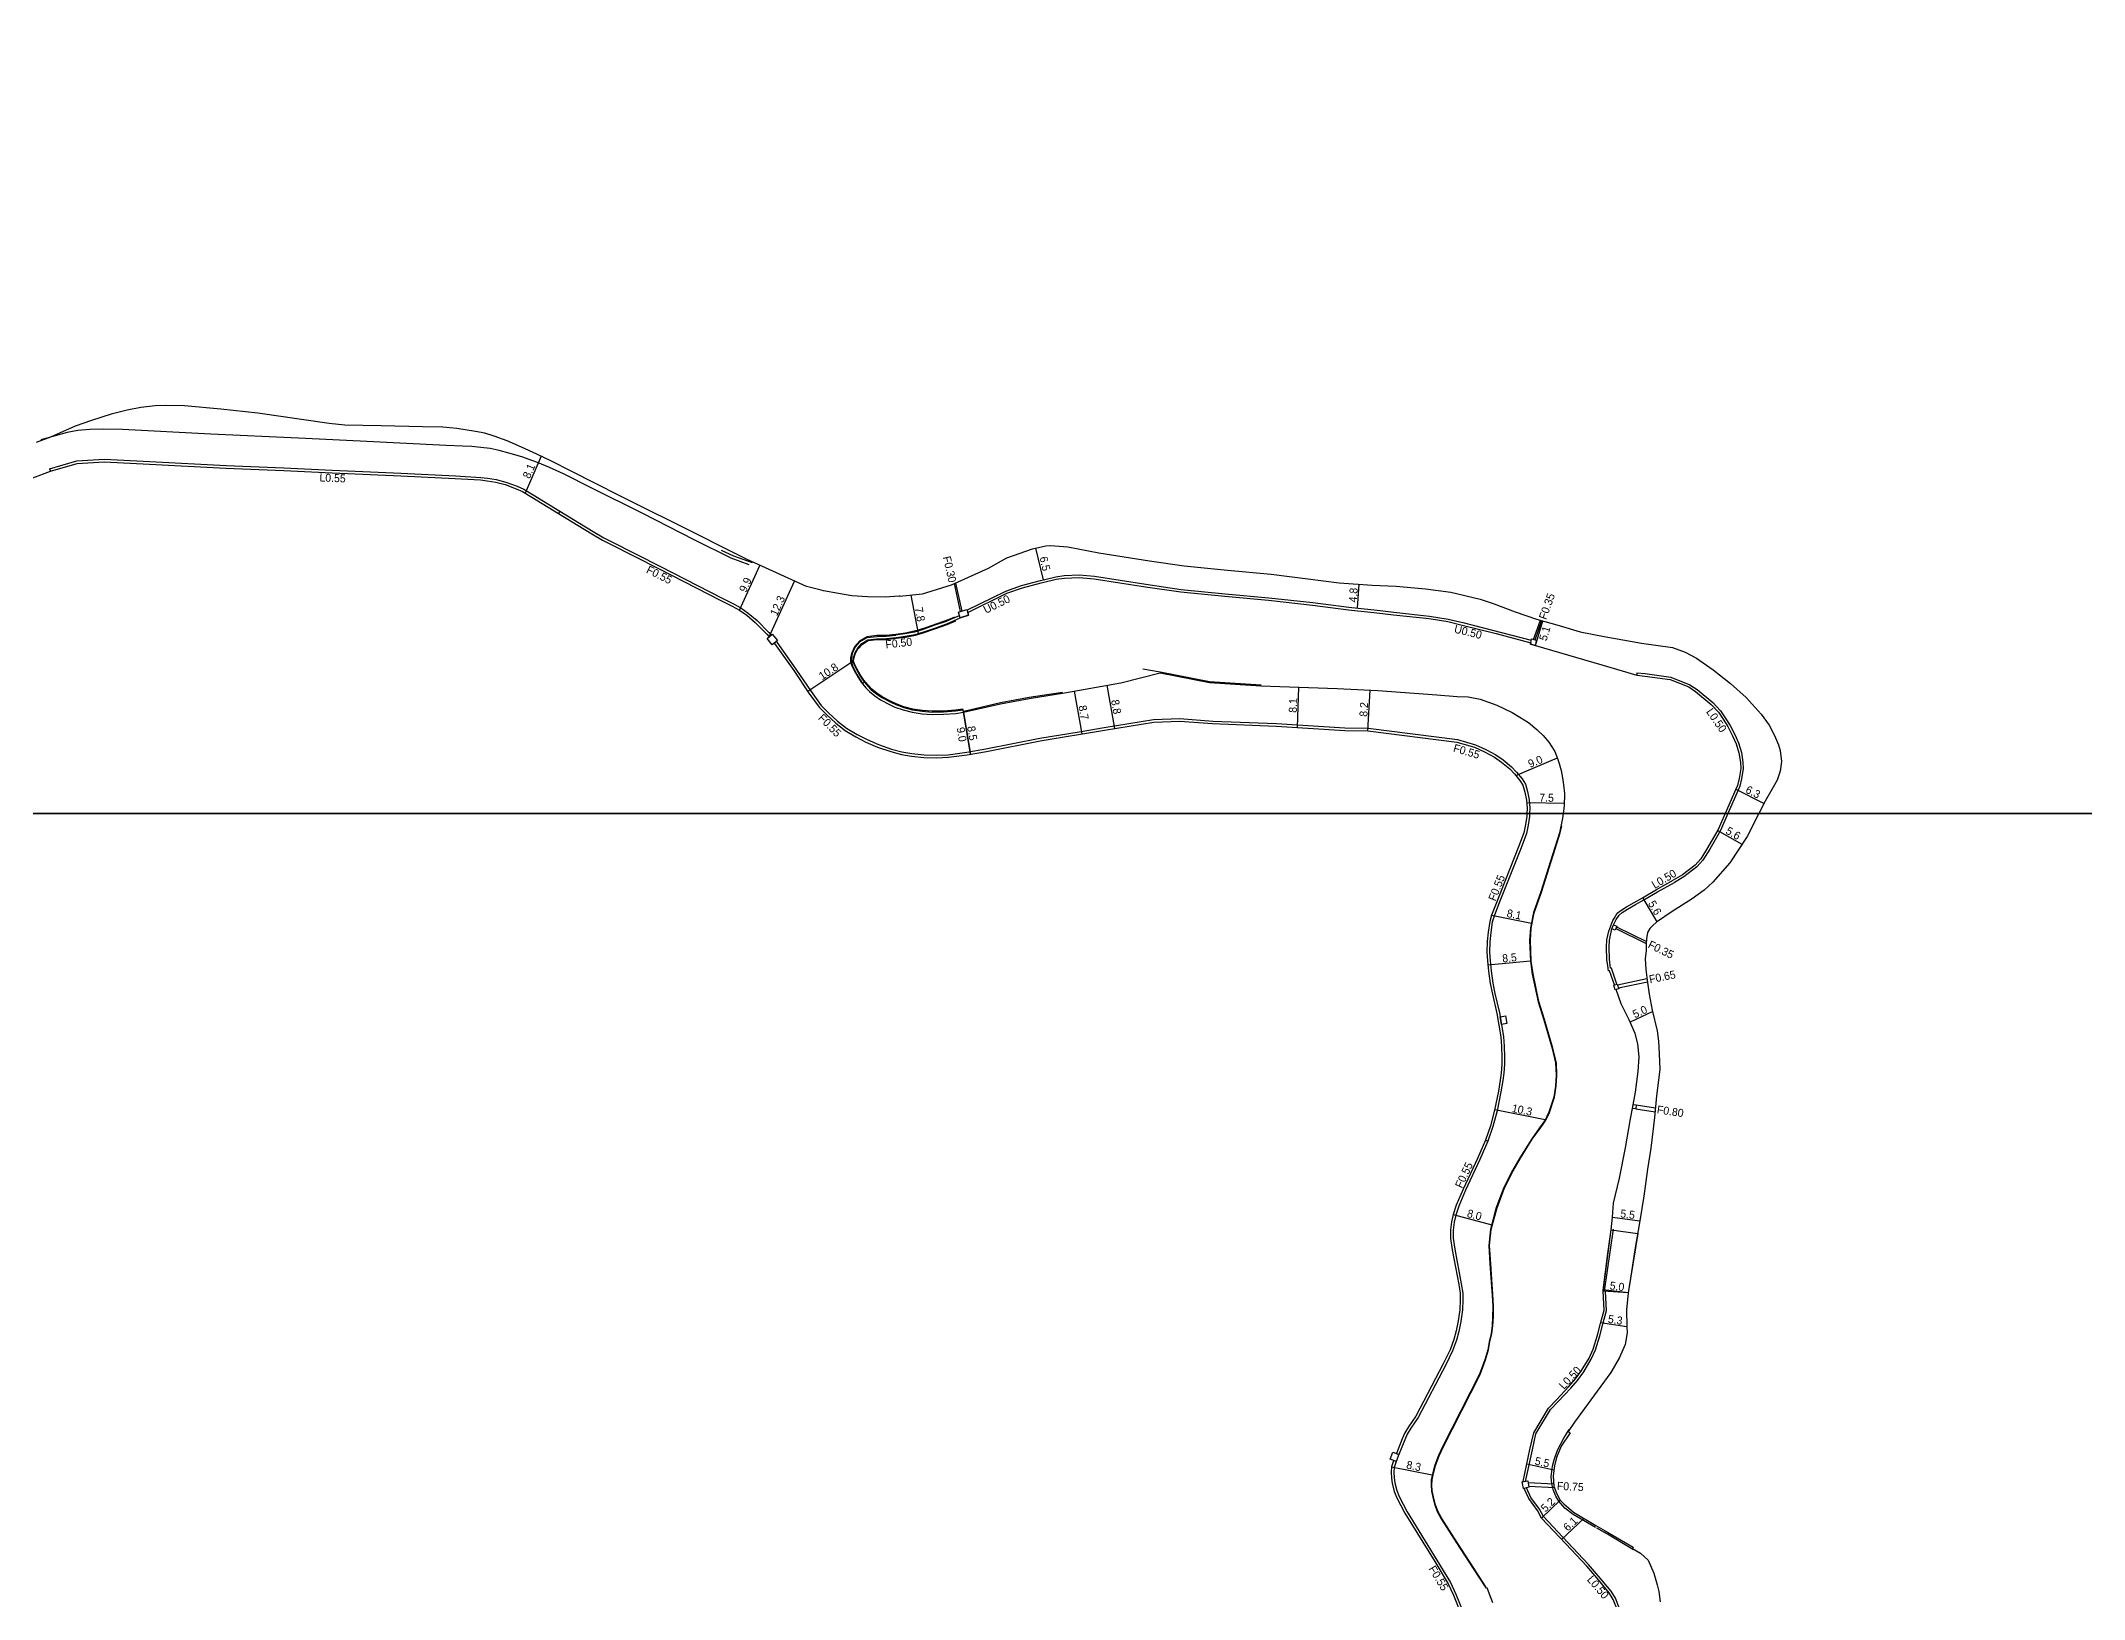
# Model space of a CAD drawing. Header units: metres. Extents: x -24000 to -20000, y -93000 to -89999.
# Drawn here: x -22359 to -21950.4, y -91957.1 to -91645.5 of the extents above; entities that cross this region are included whole.
import ezdxf

# ---------------------------------------------------------------- set-up
doc = ezdxf.new("R2010")
doc.units = ezdxf.units.M
doc.header["$LTSCALE"] = 2.5
for name, color, linetype in [('側溝・桝', 7, 'Continuous'), ('図郭', 7, 'Continuous'), ('幅員', 7, 'Continuous'), ('歩道・分離帯・安全施設', 7, 'Continuous'), ('道路', 7, 'Continuous')]:
    doc.layers.add(name, color=color, linetype=linetype)
doc.styles.get("Standard").update_dxf_attribs({"font": ''})
doc.styles.get('Standard').set_extended_font_data('@MS PGothic')

msp = doc.modelspace()

# ---------------------------------------------------------------- linework, layer by layer
at = {"layer": '側溝・桝'}
for points in [[(-22357.24, -91731.06), (-22351.81, -91729.51), (-22346.34, -91729.15), (-22337.21, -91729.61), (-22321.93, -91730.39), (-22310.39, -91730.91), (-22300.72, -91731.32), (-22286.96, -91731.95), (-22276.09, -91732.51), (-22271, -91732.78), (-22269.65, -91732.93), (-22267.91, -91733.24), (-22266.02, -91733.73), (-22263.76, -91734.56), (-22262.43, -91735.16), (-22260.51, -91736.29), (-22255.21, -91739.52)], [(-22357.24, -91731.06), (-22357.07, -91731.56)], [(-22255.21, -91739.52), (-22255.49, -91739.98)], [(-22255.21, -91739.52), (-22248.54, -91743.61), (-22246.43, -91744.86), (-22244.97, -91745.63), (-22235.11, -91750.61), (-22222.75, -91756.94), (-22220.47, -91758.08), (-22219, -91758.9), (-22217.52, -91759.94), (-22215.76, -91761.41), (-22213.39, -91763.81), (-22212.96, -91764.35)], [(-22211.92, -91765.63), (-22211.85, -91765.72), (-22207.99, -91771.11), (-22204.95, -91775.64), (-22202.93, -91778.4), (-22201.47, -91779.89), (-22199.68, -91781.53), (-22197.87, -91782.95), (-22195.77, -91784.22), (-22193.78, -91785.23), (-22191.48, -91786.22), (-22188.87, -91787.11), (-22186.8, -91787.67), (-22184.82, -91787.99), (-22182.36, -91788.3), (-22179.86, -91788.35), (-22177.56, -91788.25), (-22173.85, -91787.73), (-22170.01, -91787.09), (-22159.26, -91784.96), (-22151.38, -91783.66)], [(-22039.84, -91771.88), (-22038.17, -91772.01), (-22033.05, -91772.75), (-22029.23, -91774.26), (-22027.79, -91775.24), (-22024.68, -91777.83), (-22023.15, -91779.46)], [(-22151.38, -91783.66), (-22146.37, -91782.84), (-22136.49, -91781.19), (-22131.24, -91780.99), (-22124.66, -91781.51), (-22111.93, -91782.02), (-22098.22, -91782.85), (-22093.6, -91782.97), (-22075.74, -91785.21), (-22072.14, -91786.26), (-22070.06, -91787.18), (-22068.04, -91788.28), (-22066.57, -91789.3), (-22064.92, -91790.68), (-22063.92, -91791.74), (-22062.8, -91793.08), (-22062.15, -91794.15), (-22061.73, -91795.59), (-22061.39, -91797.25), (-22061.25, -91798.97), (-22061.3, -91800)], [(-22023.15, -91779.46), (-22022.17, -91780.87), (-22021.21, -91782.39), (-22020.25, -91784.24), (-22019.52, -91785.88), (-22018.94, -91787.78), (-22018.65, -91789.79), (-22018.59, -91791.03), (-22018.91, -91793.09), (-22019.26, -91794.57), (-22019.59, -91795.35), (-22021.64, -91800)], [(-22061.3, -91800), (-22061.33, -91800.59), (-22061.57, -91802.31), (-22061.95, -91804), (-22062.99, -91806.85), (-22067.51, -91818.21), (-22068.39, -91820.54), (-22068.76, -91821.72), (-22069.08, -91823.82), (-22069.25, -91825.66), (-22069.31, -91827.73), (-22069.19, -91829.46), (-22069, -91831.47), (-22068.64, -91833.92), (-22068.22, -91836.02), (-22067.31, -91839.9), (-22066.94, -91842.22), (-22066.53, -91844.64), (-22066.39, -91846.55), (-22066.35, -91848.74), (-22066.33, -91850.15), (-22066.45, -91851.97), (-22066.67, -91853.41), (-22067.02, -91855.65), (-22067.78, -91859.47), (-22068.64, -91862.63), (-22069.62, -91865.55), (-22071.22, -91869.2), (-22074.1, -91875.33), (-22075.46, -91878.53), (-22076.08, -91880.37), (-22076.4, -91881.73), (-22076.59, -91883.33), (-22076.57, -91884.94), (-22076.28, -91887.16), (-22074.95, -91894.1), (-22074.65, -91895.93), (-22074.67, -91897.25), (-22074.73, -91899.3), (-22075.03, -91901.58), (-22075.44, -91903.62), (-22075.91, -91905.34), (-22076.71, -91907.49), (-22078.08, -91910.29), (-22083.61, -91920.81), (-22085.05, -91922.96), (-22085.8, -91924.11), (-22086.26, -91925.24), (-22087.42, -91928.21)], [(-22021.64, -91800), (-22023.15, -91803.41), (-22025.28, -91807.13), (-22026.66, -91809.36), (-22027.83, -91810.68), (-22030.46, -91812.66), (-22032.34, -91813.79)], [(-22043.86, -91834.15), (-22044.95, -91830.97), (-22045.09, -91830.97), (-22045.18, -91830.42), (-22045.33, -91829.14), (-22045.42, -91826.75), (-22045.34, -91825.35), (-22044.86, -91823.1), (-22044.49, -91822.27), (-22043.98, -91821.24), (-22043.41, -91820.31), (-22042.77, -91819.81), (-22041.69, -91819.11), (-22040.15, -91818.24), (-22038.48, -91817.3), (-22035.7, -91815.65), (-22032.34, -91813.79)], [(-22070.11, -91865.36), (-22069.62, -91865.55)], [(-22060.03, -91924.1), (-22057.11, -91919.23), (-22055.56, -91917.6), (-22053.07, -91914.96), (-22051.74, -91913.37), (-22050.47, -91911.7), (-22048.98, -91909.14), (-22048.14, -91907.3), (-22047.27, -91904.47), (-22046.65, -91902.13), (-22045.89, -91899.41), (-22046.11, -91895.58), (-22046.61, -91895.56)], [(-22062.09, -91933.58), (-22060.73, -91927.28), (-22060.03, -91924.1)], [(-22087.97, -91929.62), (-22088.38, -91930.78), (-22088.42, -91931.75), (-22088.38, -91932.87), (-22088.24, -91933.84), (-22087.87, -91935.41), (-22087.35, -91936.63), (-22085.77, -91939.67), (-22079.82, -91949.33), (-22077.12, -91953.81), (-22076.04, -91956.11), (-22074.48, -91960.07), (-22074.04, -91961.89), (-22073.81, -91963.85), (-22073.83, -91965.99), (-22074.08, -91968.78), (-22074.46, -91970.47), (-22075.22, -91973.04), (-22076.23, -91976.19), (-22077.8, -91980.43), (-22080.01, -91985.6), (-22080.56, -91987.69), (-22081.03, -91990.1), (-22081.29, -91991.78)], [(-22044.3, -91976.56), (-22042.85, -91969.96), (-22042.72, -91967.62), (-22042.82, -91962.01), (-22042.81, -91960.98), (-22043.25, -91959.2), (-22044.13, -91956.96), (-22044.98, -91955.56), (-22047.49, -91952.51), (-22049.49, -91950.18), (-22053.72, -91945.71), (-22058.49, -91940.63), (-22059.3, -91939.11), (-22061.05, -91936.78), (-22061.89, -91934.86)]]:
    msp.add_lwpolyline(points, dxfattribs=at)
at = {"layer": '側溝・桝', "ltscale": 0.5, "flags": 128}
for points in [[(-22176.39, -91754.04), (-22175.13, -91759.63)], [(-22176.12, -91753.92), (-22174.83, -91759.53)], [(-22177.99, -91761.62), (-22180.41, -91762.43), (-22182.78, -91763.28), (-22184.26, -91763.71), (-22186.23, -91764.08), (-22188.03, -91764.33)], [(-22060.53, -91765.2), (-22059.14, -91761.35)], [(-22060.2, -91765.3), (-22058.82, -91761.44)], [(-22039.84, -91771.88), (-22039.88, -91772.37)], [(-22044.05, -91823), (-22037.96, -91825.99)], [(-22043.93, -91822.68), (-22037.93, -91825.59)], [(-22043.71, -91834.27), (-22037.84, -91833.02)], [(-22043.51, -91834.86), (-22037.75, -91833.68)], [(-22040.07, -91859.09), (-22036.22, -91859.66)], [(-22039.98, -91858.3), (-22036.14, -91858.88)], [(-22061.57, -91933.77), (-22056.47, -91934.09)], [(-22061.46, -91934.53), (-22056.33, -91934.81)]]:
    msp.add_lwpolyline(points, dxfattribs=at)
at = {"layer": '側溝・桝', "flags": 128}
for points in [[(-22173.8, -91759.33), (-22166.05, -91755.51), (-22162.87, -91754.42), (-22159.11, -91753.4), (-22158.53, -91753.26)], [(-22158.53, -91753.26), (-22156.05, -91752.68), (-22154.38, -91752.41), (-22151.38, -91752.3), (-22148.29, -91752.55), (-22138.02, -91754.16), (-22130.95, -91755.19), (-22122.18, -91756.07), (-22113.43, -91756.87), (-22104.62, -91757.82), (-22097.43, -91758.77), (-22091.81, -91759.37), (-22088.43, -91759.75), (-22081.3, -91760.52), (-22077.58, -91761.13), (-22074.65, -91761.84), (-22060.97, -91765.35)], [(-22175.33, -91760.45), (-22178.04, -91761.64)], [(-22194.3, -91773.74), (-22194.62, -91774.01), (-22195.92, -91772.04), (-22196.54, -91770.69), (-22196.84, -91769.6), (-22196.84, -91768.91), (-22196.66, -91767.95), (-22196.14, -91766.75), (-22195.13, -91765.6), (-22193.77, -91764.81), (-22191.83, -91764.58), (-22189.95, -91764.53), (-22188.01, -91764.32)]]:
    msp.add_lwpolyline(points, dxfattribs=at)
at = {"layer": '側溝・桝', "ltscale": 0.5, "flags": 128}
for points in [[(-22173.62, -91759.8), (-22173.47, -91760.34), (-22175.13, -91760.9), (-22175.51, -91759.75), (-22173.84, -91759.22)], [(-22061.11, -91766.11), (-22061.07, -91765.86), (-22060.92, -91765.08), (-22060, -91765.36), (-22060.1, -91766.4)], [(-22044.86, -91823.1), (-22044.49, -91822.27), (-22043.87, -91822.52), (-22044.17, -91823.31)], [(-22044.45, -91834.32), (-22044.34, -91834.28), (-22043.76, -91834.12), (-22043.44, -91835.04), (-22043.96, -91835.22), (-22044.19, -91835.27)], [(-22040.73, -91858.99), (-22040.59, -91858.22), (-22039.98, -91858.3), (-22040.07, -91859.09)], [(-22062.76, -91933.7), (-22061.62, -91933.5), (-22061.42, -91934.76), (-22062.39, -91934.97), (-22062.53, -91935.01)]]:
    msp.add_lwpolyline(points, close=True, dxfattribs=at)
at = {"layer": '側溝・桝'}
for points in [[(-22212.72, -91764.16), (-22211.68, -91765.43), (-22212.72, -91766.28), (-22213.76, -91765)], [(-22066.94, -91842.18), (-22067.19, -91840.65), (-22066.13, -91840.48), (-22065.88, -91842.01)], [(-22087.42, -91928.21), (-22087.97, -91929.62), (-22089.17, -91929.15), (-22088.62, -91927.74)]]:
    msp.add_lwpolyline(points, close=True, dxfattribs=at)
at = {"layer": '図郭'}
for points in [[(-22400, -91800), (-21600, -91800), (-21600, -91200), (-22400, -91200)], [(-22400, -92400), (-21600, -92400), (-21600, -91800), (-22400, -91800)]]:
    msp.add_lwpolyline(points, close=True, dxfattribs=at)
at = {"layer": '幅員'}
for points in [[(-22258.97, -91728.53), (-22262.16, -91735.94)], [(-22185.01, -91756.33), (-22183.56, -91764.03)]]:
    msp.add_lwpolyline(points, dxfattribs=at)
at = {"layer": '幅員', "flags": 128}
for points in [[(-22219.28, -91759.35), (-22215.2, -91750.38)], [(-22158.53, -91753.26), (-22160, -91746.93)], [(-22213.37, -91764.69), (-22208.29, -91753.52)], [(-22095.7, -91758.95), (-22095.36, -91754.14)], [(-22060.1, -91766.4), (-22058.68, -91761.48)], [(-22196.61, -91769.58), (-22205.61, -91775.61)], [(-22144.25, -91783.02), (-22145.79, -91774.36)], [(-22107.71, -91782.81), (-22107.44, -91774.72)], [(-22150.76, -91784.1), (-22152.29, -91775.51)], [(-22093.64, -91783.5), (-22093.19, -91775.34)], [(-22174.64, -91779.28), (-22173.15, -91788.15)], [(-22174.51, -91779.77), (-22173.1, -91788.14)], [(-22064.06, -91792.4), (-22055.75, -91788.89)], [(-22020.05, -91795.15), (-22014.42, -91797.99)], [(-22061.87, -91797.84), (-22054.35, -91797.95)], [(-22018.81, -91806.19), (-22023.7, -91803.38)], [(-22035.81, -91821.66), (-22038.68, -91816.83)], [(-22068.89, -91820.37), (-22060.93, -91821.93)], [(-22061.14, -91829.52), (-22069.64, -91830.33)], [(-22036.69, -91839.63), (-22041.21, -91841.71)], [(-22058.18, -91861.29), (-22068.28, -91859.28)], [(-22076.59, -91880.23), (-22068.88, -91882.27)], [(-22039.26, -91881.51), (-22044.71, -91880.82)], [(-22041.61, -91895.9), (-22046.57, -91895.26)], [(-22041.87, -91902.65), (-22047.1, -91901.9)], [(-22056.46, -91931.31), (-22061.86, -91930.16)], [(-22088.9, -91930.67), (-22080.77, -91932.3)], [(-22058.9, -91940.92), (-22055.19, -91937.33)], [(-22050.44, -91940.98), (-22054.9, -91945.18)]]:
    msp.add_lwpolyline(points, dxfattribs=at)
at = {"layer": '歩道・分離帯・安全施設'}
for points in [[(-22217.32, -91750.27), (-22220.92, -91748.94), (-22228.2, -91745.36), (-22238.77, -91739.95), (-22248.79, -91734.94), (-22254.46, -91732.09), (-22257.3, -91730.8), (-22259.66, -91729.82), (-22262.81, -91728.71), (-22265.39, -91727.92), (-22267.32, -91727.42), (-22269.15, -91727.04), (-22271.03, -91726.78), (-22272.83, -91726.63), (-22274.66, -91726.52), (-22277.93, -91726.41), (-22295.1, -91725.56), (-22307.46, -91724.96), (-22324.98, -91724.15), (-22342.67, -91723.24), (-22346.53, -91723.13), (-22349.17, -91723.19), (-22351.56, -91723.39), (-22353.72, -91723.78), (-22358.98, -91725.27)], [(-22176.31, -91760.75), (-22177.57, -91761.26), (-22179.83, -91762.07), (-22181.91, -91762.8), (-22183.78, -91763.39), (-22186.09, -91763.97), (-22188.03, -91764.18)], [(-22188.03, -91764.18), (-22189.96, -91764.38), (-22191.84, -91764.43), (-22193.82, -91764.67), (-22195.23, -91765.48), (-22196.27, -91766.67), (-22196.8, -91767.9), (-22197.08, -91768.85), (-22197.12, -91769.65), (-22196.92, -91770.29), (-22196.35, -91771.44), (-22195.65, -91772.7), (-22194.97, -91773.73), (-22194.01, -91774.87), (-22193.29, -91775.63), (-22192.2, -91776.49), (-22191.08, -91777.26), (-22189.26, -91778.22), (-22188.21, -91778.71), (-22186.59, -91779.3), (-22184.78, -91779.76), (-22182.78, -91780.06), (-22180.75, -91780.21), (-22178.49, -91780.16), (-22176.03, -91779.98), (-22174.51, -91779.77)], [(-22174.53, -91779.11), (-22176.1, -91779.33), (-22178.52, -91779.51), (-22180.73, -91779.56), (-22182.71, -91779.41), (-22184.65, -91779.11), (-22186.4, -91778.67), (-22187.96, -91778.1), (-22188.97, -91777.63), (-22190.74, -91776.7), (-22191.81, -91775.96), (-22192.84, -91775.14), (-22193.52, -91774.44), (-22194.44, -91773.33), (-22195.09, -91772.36), (-22195.77, -91771.13), (-22196.31, -91770.05), (-22196.46, -91769.56), (-22196.43, -91768.98), (-22196.07, -91767.94), (-22195.59, -91767.12)], [(-22115, -91774.32), (-22125.31, -91773.68), (-22135.17, -91771.74), (-22138.65, -91771.17)], [(-22154.7, -91775.78), (-22161.38, -91776.83), (-22167.12, -91777.9), (-22174.4, -91779.59)], [(-22070.02, -91954.7), (-22072.45, -91950.92), (-22075.8, -91945.78), (-22078.88, -91941.01), (-22079.65, -91939.52), (-22080.12, -91938.26), (-22080.51, -91936.7), (-22080.77, -91935.49), (-22080.85, -91934.32), (-22080.8, -91933.24), (-22080.54, -91931.92), (-22080.11, -91930.4), (-22079.38, -91928.49), (-22078.56, -91926.76), (-22071.18, -91912.17), (-22070.1, -91909.3), (-22069.52, -91907.3), (-22069.22, -91905.7), (-22068.86, -91904.02), (-22068.65, -91902.44), (-22068.54, -91900.69), (-22068.53, -91898.65), (-22068.57, -91897.3), (-22069.08, -91890.09), (-22069.29, -91886.39), (-22068.97, -91883.2), (-22067.88, -91879.08), (-22066.29, -91874.86), (-22064.56, -91871.45), (-22063.12, -91868.93), (-22060.76, -91865.16), (-22059.17, -91862.99), (-22058.32, -91861.77), (-22058.05, -91861.36), (-22057.71, -91860.68), (-22057.3, -91859.8), (-22056.3, -91856.75), (-22055.96, -91854.56), (-22055.85, -91852.31), (-22055.94, -91849.87), (-22056.63, -91846.94), (-22058.32, -91841.21), (-22059.45, -91837.63), (-22060.61, -91832.1), (-22060.99, -91829.51), (-22061.15, -91825.43), (-22060.97, -91822.92), (-22060.37, -91819.85), (-22058.91, -91815.72), (-22056.56, -91808.32), (-22055.18, -91803.9), (-22054.88, -91802.46)]]:
    msp.add_lwpolyline(points, dxfattribs=at)
at = {"layer": '歩道・分離帯・安全施設', "ltscale": 0.5, "flags": 128}
for points in [[(-22216.67, -91749.87), (-22220.4, -91748.57), (-22222.86, -91747.39)], [(-22044.62, -91883.14), (-22046.4, -91895.51)], [(-22048.14, -91942.8), (-22052.56, -91940.19), (-22054.25, -91938.96), (-22055.44, -91937.53), (-22056.07, -91936.51), (-22056.54, -91935.37), (-22056.87, -91934.06), (-22057, -91932.66), (-22056.7, -91930.51), (-22056.36, -91929.26), (-22055.72, -91927.34), (-22054.44, -91924.96), (-22053.42, -91923.22)], [(-22040.5, -91947.25), (-22045.74, -91944.14), (-22047.83, -91942.93)]]:
    msp.add_lwpolyline(points, dxfattribs=at)
at = {"layer": '歩道・分離帯・安全施設', "flags": 128}
msp.add_lwpolyline([(-22195.58, -91767.1), (-22194.71, -91766.11), (-22193.56, -91765.44), (-22191.79, -91765.23), (-22189.91, -91765.18), (-22187.94, -91764.97), (-22186.12, -91764.72), (-22184.11, -91764.34), (-22182.58, -91763.9), (-22180.2, -91763.05), (-22177.78, -91762.24), (-22176.02, -91761.46)], dxfattribs=at)
at = {"layer": '道路'}
for points in [[(-22187.14, -91756.55), (-22187.38, -91756.57), (-22190.16, -91756.76), (-22193.68, -91756.68), (-22196.83, -91756.48), (-22199.47, -91756.04), (-22202.49, -91755.45), (-22202.96, -91755.35), (-22205.87, -91754.62), (-22217.75, -91749.21), (-22232.45, -91741.82), (-22238.03, -91739.11), (-22243.22, -91736.46), (-22252.91, -91731.53), (-22256.88, -91729.53), (-22259.79, -91728.14), (-22262.86, -91726.73), (-22265.75, -91725.51), (-22268.33, -91724.54), (-22270.23, -91723.94), (-22272.1, -91723.59), (-22275.82, -91723.01), (-22278.6, -91722.75), (-22282.66, -91722.68), (-22290.91, -91722.51), (-22298.18, -91722.33), (-22301.32, -91721.99), (-22315.6, -91719.95), (-22322.98, -91719.14), (-22330.23, -91718.49), (-22334.02, -91718.42), (-22336.13, -91718.51), (-22338.96, -91718.84), (-22341.74, -91719.32), (-22344.9, -91720.15), (-22348.83, -91721.38), (-22352.11, -91722.56), (-22357.05, -91724.73), (-22359.94, -91725.78)], [(-22363.02, -91733.83), (-22357.07, -91731.56), (-22351.72, -91730.03), (-22346.34, -91729.69), (-22337.24, -91730.14), (-22321.96, -91730.92), (-22310.42, -91731.44), (-22300.75, -91731.85), (-22286.98, -91732.48), (-22276.12, -91733.04), (-22271.04, -91733.31), (-22269.73, -91733.45), (-22268.02, -91733.76), (-22266.17, -91734.23), (-22263.96, -91735.05), (-22262.67, -91735.63), (-22260.78, -91736.74), (-22255.49, -91739.98), (-22248.81, -91744.06), (-22246.69, -91745.32), (-22245.21, -91746.1), (-22235.35, -91751.08), (-22222.99, -91757.41), (-22220.72, -91758.55), (-22219.28, -91759.35), (-22217.84, -91760.36), (-22216.12, -91761.8), (-22213.79, -91764.17), (-22213.37, -91764.69), (-22212.72, -91764.16), (-22211.68, -91765.43), (-22212.33, -91765.96), (-22212.27, -91766.04), (-22208.42, -91771.41), (-22205.39, -91775.94), (-22203.33, -91778.74), (-22201.84, -91780.27), (-22200.02, -91781.93), (-22198.17, -91783.39), (-22196.02, -91784.69), (-22194.01, -91785.71), (-22191.67, -91786.72), (-22189.03, -91787.62), (-22186.91, -91788.19), (-22184.89, -91788.52), (-22182.4, -91788.83), (-22179.86, -91788.88), (-22177.51, -91788.77), (-22173.77, -91788.26), (-22169.91, -91787.61), (-22159.16, -91785.48), (-22146.28, -91783.36), (-22136.43, -91781.72), (-22131.25, -91781.52), (-22124.69, -91782.04), (-22111.96, -91782.55), (-22098.24, -91783.38), (-22093.64, -91783.5), (-22075.84, -91785.73), (-22072.32, -91786.76), (-22070.29, -91787.65), (-22068.32, -91788.73), (-22066.9, -91789.72), (-22065.28, -91791.06), (-22064.32, -91792.09), (-22063.23, -91793.39), (-22062.64, -91794.37), (-22062.24, -91795.72), (-22061.91, -91797.32), (-22061.78, -91798.98), (-22061.83, -91800)], [(-22187.28, -91756.56), (-22182.69, -91756.1), (-22176.91, -91754.28), (-22169.5, -91750.96), (-22165.82, -91748.87), (-22160.7, -91747.09), (-22158.06, -91746.48), (-22157.07, -91746.4), (-22153.65, -91746.68), (-22147.44, -91747.88), (-22137.31, -91749.46), (-22130.37, -91750.48), (-22121.73, -91751.34), (-22112.96, -91752.14), (-22105.66, -91753.05), (-22099.38, -91753.85), (-22092.77, -91754.32), (-22087.95, -91754.51), (-22082.13, -91755.05), (-22077.02, -91755.71), (-22071.2, -91757.15), (-22068.57, -91757.98), (-22064.17, -91759.67), (-22059.9, -91761.13), (-22055.36, -91762.44), (-22051.19, -91763.65), (-22046.38, -91764.59), (-22038.91, -91765.92), (-22032.7, -91766.8), (-22030.19, -91767.76), (-22027.95, -91768.93), (-22024.57, -91771.28), (-22021.1, -91773.99), (-22018, -91776.83), (-22014.98, -91780.17), (-22013.41, -91782.33), (-22012.3, -91784.39), (-22011.5, -91786.25), (-22011.21, -91787.42), (-22010.95, -91789.6), (-22011.2, -91791.52), (-22011.79, -91793.34), (-22014.2, -91797.55), (-22015.44, -91800)], [(-22071.51, -91763.13), (-22067.99, -91764.04), (-22061.07, -91765.86), (-22061.11, -91766.11), (-22060.1, -91766.4), (-22052.09, -91768.71), (-22046.87, -91770.29), (-22039.88, -91772.37)], [(-22195.72, -91767.04), (-22196.2, -91767.88), (-22196.58, -91768.95), (-22196.61, -91769.58), (-22196.45, -91770.1), (-22195.91, -91771.2), (-22195.22, -91772.43), (-22194.56, -91773.42), (-22193.63, -91774.53), (-22192.95, -91775.26), (-22191.9, -91776.08), (-22190.82, -91776.83), (-22189.04, -91777.76), (-22188.02, -91778.24), (-22186.44, -91778.82), (-22184.68, -91779.26), (-22182.73, -91779.56), (-22180.73, -91779.71), (-22178.51, -91779.66), (-22176.08, -91779.48), (-22174.64, -91779.28)], [(-22174.64, -91779.28), (-22174.51, -91779.77), (-22167.09, -91778.05), (-22161.36, -91776.98), (-22154.3, -91775.87), (-22143.02, -91773.86), (-22135.17, -91771.89), (-22125.33, -91773.83), (-22115.01, -91774.47), (-22099.8, -91774.98), (-22091.66, -91775.42), (-22079.85, -91776.25), (-22075.81, -91776.61), (-22073.6, -91776.7), (-22071.2, -91777.16), (-22067.84, -91778.34), (-22064.8, -91779.8), (-22063.22, -91780.75), (-22061.55, -91781.8), (-22059.84, -91783.24), (-22059.54, -91783.52), (-22058.6, -91784.39), (-22057.46, -91785.71), (-22056.28, -91787.63), (-22055.69, -91789.02), (-22055.37, -91789.98), (-22054.98, -91791.43), (-22054.73, -91792.86), (-22054.5, -91794.26), (-22054.32, -91796.02), (-22054.36, -91798.48), (-22054.58, -91800)], [(-22039.88, -91772.37), (-22038.23, -91772.51), (-22033.18, -91773.24), (-22029.46, -91774.7), (-22028.1, -91775.64), (-22025.02, -91778.2), (-22023.56, -91779.75)], [(-22023.56, -91779.75), (-22022.59, -91781.15), (-22021.64, -91782.64), (-22020.7, -91784.46), (-22019.99, -91786.06), (-22019.43, -91787.89), (-22019.14, -91789.84), (-22019.09, -91791), (-22019.4, -91792.99), (-22019.74, -91794.42), (-22020.05, -91795.15), (-22022.19, -91800)], [(-22061.83, -91800), (-22061.85, -91800.54), (-22062.09, -91802.21), (-22062.46, -91803.85), (-22063.49, -91806.66), (-22068.01, -91818.02), (-22068.89, -91820.37), (-22069.28, -91821.6), (-22069.61, -91823.76), (-22069.78, -91825.63), (-22069.84, -91827.74), (-22069.72, -91829.5), (-22069.53, -91831.53), (-22069.16, -91834.01), (-22068.74, -91836.13), (-22067.83, -91840.01), (-22067.46, -91842.31), (-22067.05, -91844.7), (-22066.92, -91846.58), (-22066.88, -91848.75), (-22066.86, -91850.14), (-22066.98, -91851.92), (-22067.19, -91853.33), (-22067.54, -91855.55), (-22068.29, -91859.35), (-22069.14, -91862.48), (-22070.11, -91865.36), (-22071.7, -91868.99), (-22074.58, -91875.12), (-22075.95, -91878.34), (-22076.59, -91880.23), (-22076.92, -91881.64), (-22077.11, -91883.3), (-22077.1, -91884.98), (-22076.8, -91887.25), (-22075.47, -91894.19), (-22075.18, -91895.97), (-22075.2, -91897.24), (-22075.26, -91899.26), (-22075.55, -91901.5), (-22075.96, -91903.5), (-22076.42, -91905.18), (-22077.19, -91907.28), (-22078.55, -91910.06), (-22084.07, -91920.54), (-22085.5, -91922.67), (-22086.27, -91923.86), (-22086.75, -91925.04), (-22087.91, -91928.02), (-22087.42, -91928.21), (-22087.97, -91929.62), (-22088.46, -91929.43), (-22088.48, -91929.48), (-22088.9, -91930.67), (-22088.95, -91931.75), (-22088.9, -91932.92), (-22088.76, -91933.94), (-22088.37, -91935.58), (-22087.83, -91936.86), (-22086.23, -91939.93), (-22080.28, -91949.6), (-22077.58, -91954.06), (-22076.53, -91956.32), (-22074.99, -91960.23)], [(-22054.58, -91800), (-22054.71, -91800.93), (-22055.32, -91803.87), (-22056.7, -91808.28), (-22059.05, -91815.67), (-22060.51, -91819.81), (-22061.12, -91822.9), (-22061.3, -91825.43), (-22061.14, -91829.52), (-22060.76, -91832.13), (-22059.59, -91837.67), (-22058.47, -91841.26), (-22056.77, -91846.98), (-22056.09, -91849.89), (-22056, -91852.31), (-22056.11, -91854.54), (-22056.44, -91856.71), (-22057.44, -91859.75), (-22057.84, -91860.61), (-22058.18, -91861.29), (-22058.44, -91861.69), (-22059.29, -91862.9), (-22060.88, -91865.08), (-22063.25, -91868.86), (-22064.69, -91871.38), (-22066.43, -91874.8), (-22068.02, -91879.03), (-22069.12, -91883.17), (-22069.44, -91886.39), (-22069.23, -91890.1), (-22068.72, -91897.31), (-22068.68, -91898.66), (-22068.69, -91900.68), (-22068.8, -91902.43), (-22069, -91903.99), (-22069.36, -91905.67), (-22069.66, -91907.26), (-22070.24, -91909.26), (-22071.32, -91912.11), (-22078.7, -91926.7), (-22079.52, -91928.43), (-22080.25, -91930.35), (-22080.68, -91931.88), (-22080.95, -91933.22), (-22081, -91934.32), (-22080.92, -91935.51), (-22080.65, -91936.73), (-22080.26, -91938.3), (-22079.79, -91939.58), (-22079.01, -91941.09), (-22075.92, -91945.86), (-22072.57, -91951), (-22070.06, -91954.9), (-22069.85, -91954.77), (-22069.37, -91956.1), (-22068.72, -91957.78)], [(-22015.44, -91800), (-22017.77, -91804.63), (-22021.28, -91809.89), (-22024.68, -91813.73), (-22026.38, -91815.34), (-22028.79, -91817.08), (-22032.77, -91819.61), (-22035.93, -91821.74), (-22036.64, -91822.38), (-22037.23, -91823.03), (-22037.72, -91823.78)], [(-22022.19, -91800), (-22023.59, -91803.19), (-22025.71, -91806.87), (-22027.06, -91809.06), (-22028.18, -91810.31), (-22030.74, -91812.25), (-22032.6, -91813.36)], [(-22045.63, -91887.99), (-22045.02, -91883.25), (-22044.71, -91880.76), (-22044.55, -91877.95), (-22043.35, -91872.95), (-22042.1, -91866.84), (-22041.14, -91861.09), (-22040.73, -91858.99), (-22040.12, -91855.73), (-22039.57, -91851.58), (-22039.42, -91848.67), (-22039.67, -91846.06), (-22040.17, -91843.98), (-22041.42, -91841.26), (-22042.96, -91838.05), (-22043.96, -91835.22), (-22044.19, -91835.27), (-22044.45, -91834.32), (-22044.34, -91834.28), (-22045.3, -91831.47), (-22045.52, -91831.47), (-22045.67, -91830.49), (-22045.83, -91829.18), (-22045.92, -91826.74), (-22045.83, -91825.28), (-22045.46, -91823.53), (-22044.65, -91821.39), (-22044.41, -91820.98), (-22043.79, -91819.97), (-22043.06, -91819.4), (-22041.95, -91818.68), (-22040.4, -91817.81), (-22038.73, -91816.87), (-22035.95, -91815.21), (-22032.6, -91813.36)], [(-22037.72, -91823.78), (-22037.9, -91825.07), (-22037.97, -91826.12), (-22038.01, -91827.45), (-22038.16, -91828.98), (-22038.05, -91831.18), (-22037.8, -91833.35), (-22037.38, -91836.14), (-22036.76, -91839.32), (-22035.82, -91843.46), (-22035.54, -91845.54), (-22035.36, -91848.06), (-22035.29, -91851.21), (-22035.91, -91856.44), (-22036.32, -91860.78), (-22037.06, -91866.96), (-22037.72, -91871.14), (-22038.48, -91876.55), (-22039.25, -91881.49), (-22040.24, -91887.24), (-22040.94, -91891.64), (-22041.61, -91895.9), (-22041.89, -91899.25), (-22041.87, -91902.65), (-22041.79, -91903.89), (-22042.18, -91906.21), (-22043.29, -91908.78), (-22045.06, -91911.8), (-22052.29, -91921.76), (-22053.58, -91923.57), (-22053.21, -91923.9), (-22054.98, -91926.55), (-22055.91, -91928.83), (-22056.35, -91930.49), (-22056.61, -91932.5), (-22056.43, -91934.54), (-22055.91, -91935.91), (-22055.17, -91937.35), (-22054.47, -91938.07), (-22052.49, -91939.75), (-22048.06, -91942.4), (-22046.17, -91943.45), (-22040.6, -91946.72), (-22040.72, -91947.01), (-22039.14, -91947.95), (-22037.58, -91949.33), (-22036.45, -91951.91), (-22035.8, -91954.25), (-22035.44, -91955.58), (-22035.19, -91957.68)], [(-22060.46, -91923.84), (-22057.51, -91918.92), (-22055.92, -91917.26), (-22053.44, -91914.63), (-22052.13, -91913.05), (-22050.89, -91911.42), (-22049.42, -91908.91), (-22048.6, -91907.13), (-22047.75, -91904.34), (-22047.13, -91901.99), (-22046.39, -91899.35), (-22046.61, -91895.56), (-22046.58, -91895.31), (-22045.63, -91887.99)], [(-22046.46, -91984.52), (-22045.56, -91979.26), (-22045.05, -91975.89), (-22044.68, -91975.97), (-22043.35, -91969.89), (-22043.22, -91967.61), (-22043.32, -91962.01), (-22043.31, -91961.04), (-22043.73, -91959.35), (-22044.58, -91957.18), (-22045.39, -91955.85), (-22047.88, -91952.84), (-22049.86, -91950.52), (-22054.08, -91946.05), (-22058.9, -91940.92), (-22059.73, -91939.38), (-22061.48, -91937.03), (-22062.39, -91934.97), (-22062.53, -91935.01), (-22062.76, -91933.7), (-22062.61, -91933.63), (-22061.22, -91927.17), (-22060.46, -91923.84)]]:
    msp.add_lwpolyline(points, dxfattribs=at)
at = {"layer": '道路', "flags": 128}
for points in [[(-22175.13, -91760.9), (-22173.47, -91760.34), (-22173.62, -91759.8), (-22165.86, -91755.97), (-22162.72, -91754.9), (-22158.98, -91753.88), (-22158.42, -91753.75)], [(-22158.42, -91753.75), (-22155.96, -91753.17), (-22154.33, -91752.91), (-22151.39, -91752.8), (-22148.35, -91753.05), (-22138.1, -91754.65), (-22131.01, -91755.69), (-22122.23, -91756.57), (-22113.48, -91757.37), (-22104.68, -91758.31), (-22097.49, -91759.26), (-22091.86, -91759.87), (-22088.49, -91760.25), (-22081.37, -91761.01), (-22077.68, -91761.62), (-22074.77, -91762.33), (-22071.51, -91763.13)], [(-22195.72, -91767.04), (-22195.71, -91767.02), (-22194.81, -91765.99), (-22193.61, -91765.3), (-22191.8, -91765.08), (-22189.92, -91765.03), (-22187.96, -91764.82), (-22186.15, -91764.57), (-22184.15, -91764.2), (-22182.62, -91763.76), (-22180.25, -91762.91), (-22177.83, -91762.1), (-22175.13, -91760.9)]]:
    msp.add_lwpolyline(points, dxfattribs=at)
at = {"layer": '道路', "ltscale": 0.5, "flags": 128}
msp.add_lwpolyline([(-22046.61, -91895.56), (-22045.02, -91883.25), (-22039.68, -91883.98), (-22041.61, -91895.9)], close=True, dxfattribs=at)

# ---------------------------------------------------------------- texts
at = {"layer": '側溝・桝'}
for s, rotation, p in [('L0.55', 357.5602, (-22303.29, -91733.59)), ('F0.55', 333.2, (-22238.07, -91751.78)), ('F0.30', 282.9315, (-22178.64, -91748.73)), ('U0.50', 26.2447, (-22170.02, -91760.09)), ('F0.35', 70.2424, (-22057.99, -91761.36)), ('U0.50', 346.3096, (-22076.5, -91763.81)), ('F0.50', 6.0807, (-22190.01, -91767)), ('L0.50', 304.8394, (-22026.08, -91779.67)), ('F0.55', 314.4652, (-22203.66, -91781.04)), ('F0.55', 343.7067, (-22076.69, -91787.6)), ('L0.50', 30.6841, (-22036.28, -91815.12)), ('F0.55', 68.3111, (-22068.13, -91817.66)), ('F0.35', 333.8725, (-22037.77, -91826.77)), ('F0.65', 11.5112, (-22037.22, -91833.99)), ('F0.80', 351.5144, (-22035.93, -91859.96)), ('F0.55', 64.829, (-22074.84, -91875.07)), ('L0.50', 46.6976, (-22054.43, -91915.31)), ('F0.75', 356.8314, (-22055.87, -91935.25)), ('F0.55', 301.1653, (-22081.56, -91951.05)), ('L0.50', 310.5504, (-22049.93, -91953.28))]:
    msp.add_text(s, height=1.6, rotation=rotation, dxfattribs=at).set_placement(p)
at = {"layer": '幅員'}
for s, rotation, p in [('8.1', 66.7301, (-22261.24, -91733.17)), ('6.5', 283.0906, (-22159.31, -91748.8)), ('9.9', 65.5151, (-22217.99, -91755.92)), ('12.3', 65.5151, (-22211.8, -91760.64)), ('7.8', 280.6565, (-22184.27, -91758.89)), ('4.8', 85.9129, (-22095.87, -91757.83)), ('5.1', 73.8239, (-22057.91, -91765.61)), ('10.8', 33.7841, (-22202.75, -91773.39)), ('8.7', 280.0936, (-22151.5, -91778.51)), ('8.8', 280.0936, (-22145, -91777.38)), ('8.1', 88.0884, (-22107.86, -91779.88)), ('8.2', 86.8654, (-22093.74, -91780.69)), ('9.0', 279.5508, (-22175.88, -91782.89)), ('8.5', 279.5508, (-22173.77, -91782.65)), ('9.0', 22.9202, (-22061.19, -91790.92)), ('6.3', 333.2768, (-22018.27, -91795.77)), ('7.5', 359.2003, (-22059.37, -91797.63)), ('5.6', 330.128, (-22022.24, -91803.93)), ('8.1', 348.9076, (-22065.96, -91820.69)), ('5.6', 300.6841, (-22037.68, -91818.02)), ('8.5', 5.4431, (-22066.69, -91829.8)), ('5.0', 24.6788, (-22040.24, -91840.99)), ('10.3', 348.7504, (-22064.95, -91859.69)), ('8.0', 345.1757, (-22073.93, -91880.67)), ('5.5', 352.8493, (-22043.23, -91880.76)), ('5.0', 352.6738, (-22045.35, -91895.17)), ('5.3', 351.7853, (-22045.72, -91901.85)), ('8.3', 348.684, (-22086.05, -91930.99)), ('5.5', 347.8965, (-22060.36, -91930.22)), ('5.2', 44.042, (-22058.14, -91939.84)), ('6.1', 43.2176, (-22053.66, -91943.66))]:
    msp.add_text(s, height=1.6, rotation=rotation, dxfattribs=at).set_placement(p)

doc.saveas('drawing.dxf')
